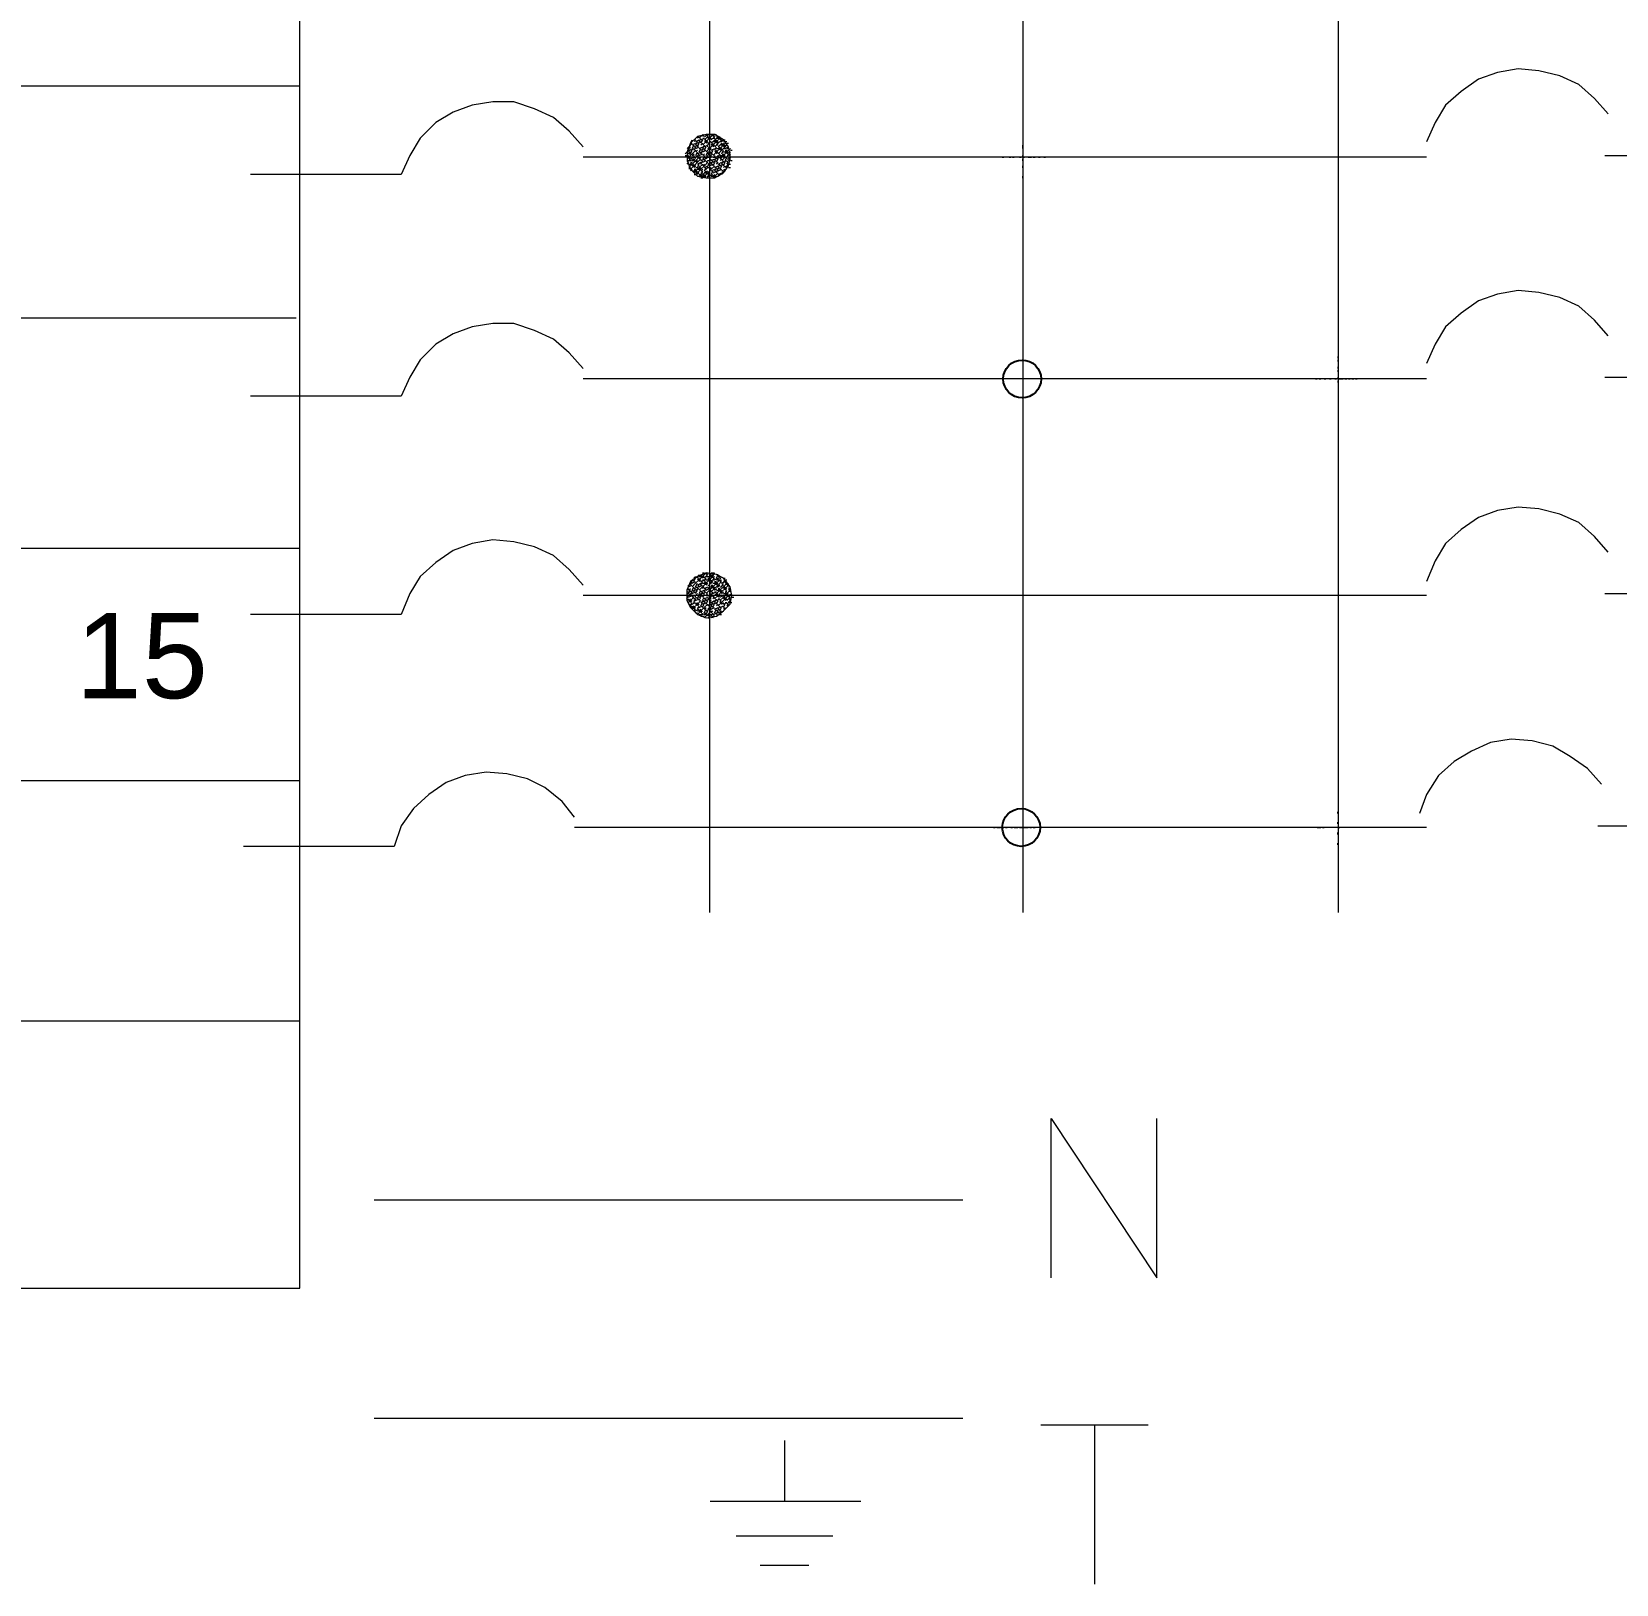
# Model space of a CAD drawing. Header units: metres. Extents: x 0 to 175, y -70 to 21.
# Drawn here: x 45.281 to 46.957, y 14.925 to 16.567 of the extents above; entities that cross this region are included whole.
import ezdxf

# ---------------------------------------------------------------- set-up
doc = ezdxf.new("R2010")
doc.units = ezdxf.units.M
doc.header["$LTSCALE"] = 0.5
doc.layers.add('TABLERO', color=7, linetype='Continuous')
doc.styles.get("Standard").update_dxf_attribs({"font": 'arial.ttf'})

msp = doc.modelspace()

# ---------------------------------------------------------------- hatches: boundary and pattern name
at = {"layer": 'TABLERO', "ltscale": 0.5}
h = msp.add_hatch(dxfattribs=at)
h.set_pattern_fill('ANGLE', color=256)
h.set_pattern_definition([(0, (-0.1574, 0.673), (0, 6.985), [5.08, -1.905]), (90, (-0.1574, 0.673), (-6.985, 4e-16), [5.08, -1.905])])
h.paths.add_polyline_path([(46.3291, 15.7454, 0.441341), (46.3073, 15.7255), (46.309, 15.7255), (46.3291, 15.7255)])
h.paths.add_polyline_path([(46.3291, 15.7454), (46.3291, 15.7255), (46.3309, 15.7255), (46.3473, 15.7255, 0.387596)])
h.paths.add_polyline_path([(46.3291, 15.7255), (46.309, 15.7255), (46.3073, 15.7255, 0.441341), (46.3291, 15.7056)])
h.paths.add_polyline_path([(46.3473, 15.7255), (46.3309, 15.7255), (46.3291, 15.7255), (46.3291, 15.7056, 0.387596)])
h.paths.add_polyline_path([(46.3291, 16.2199, 0.426542), (46.3083, 16.1999), (46.3291, 16.1999)])
h.paths.add_polyline_path([(46.3291, 16.2199), (46.3291, 16.1999), (46.3483, 16.1999, 0.401991)])
h.paths.add_polyline_path([(46.3291, 16.1999), (46.3083, 16.1999, 0.426542), (46.3291, 16.18)])
h.paths.add_polyline_path([(46.3483, 16.1999), (46.3291, 16.1999), (46.3291, 16.18, 0.401991)])
h.paths.add_polyline_path([(46.3291, 16.6999, 0.403052), (46.3099, 16.6799), (46.3291, 16.6799)])
h.paths.add_polyline_path([(46.3291, 16.6999), (46.3291, 16.6799), (46.3499, 16.6799, 0.425463)])
h.paths.add_polyline_path([(46.3291, 16.6799), (46.3099, 16.6799, 0.403052), (46.3291, 16.6599)])
h.paths.add_polyline_path([(46.3499, 16.6799), (46.3291, 16.6799), (46.3291, 16.6599, 0.425463)])
h.paths.add_polyline_path([(46.3291, 17.211, 0.415165), (46.309, 17.191), (46.3291, 17.191)])
h.paths.add_polyline_path([(46.3291, 17.211), (46.3291, 17.191), (46.349, 17.191, 0.413263)])
h.paths.add_polyline_path([(46.3291, 17.191), (46.309, 17.191, 0.415165), (46.3291, 17.171)])
h.paths.add_polyline_path([(46.349, 17.191), (46.3291, 17.191), (46.3291, 17.171, 0.413263)])

# ---------------------------------------------------------------- linework, layer by layer
at = {"layer": 'TABLERO', "color": 7, "linetype": 'Continuous', "lineweight": 18, "true_color": 0x000007}
for p, q in [((45.9975, 17.8596), (45.9975, 15.6357)), ((46.3291, 17.845), (46.3291, 15.6357)), ((46.6625, 17.8322), (46.6625, 15.6357)), ((45.5643, 16.5095), (42.3844, 16.5095)), ((45.9757, 16.4437), (45.9775, 16.4455)), ((45.9775, 16.4492), (45.9794, 16.4529)), ((45.9794, 16.4474), (45.983, 16.4492)), ((45.9794, 16.4437), (45.9812, 16.4474)), ((45.9812, 16.4529), (45.983, 16.4547)), ((45.9812, 16.451), (45.983, 16.4529)), ((45.9812, 16.4455), (45.9849, 16.4474)), ((45.9812, 16.4419), (45.983, 16.4455)), ((45.983, 16.451), (45.9867, 16.4529)), ((45.983, 16.4474), (45.9849, 16.451)), ((45.983, 16.4437), (45.9867, 16.4455)), ((45.9849, 16.4547), (45.9867, 16.4565)), ((45.9849, 16.4492), (45.9885, 16.451)), ((45.9849, 16.4455), (45.9867, 16.4492)), ((45.9867, 16.4547), (45.9904, 16.4584)), ((45.9867, 16.451), (45.9885, 16.4547)), ((45.9867, 16.4437), (45.9904, 16.4455)), ((45.9885, 16.4529), (45.9922, 16.4547)), ((45.9885, 16.4492), (45.9904, 16.4529)), ((45.9885, 16.4474), (45.9904, 16.4492)), ((45.9904, 16.4565), (45.9922, 16.4584)), ((45.9904, 16.4547), (45.9922, 16.4547)), ((45.9904, 16.4437), (45.9922, 16.4474)), ((45.9922, 16.4565), (45.9958, 16.4584)), ((45.9922, 16.451), (45.994, 16.4529)), ((45.9922, 16.4455), (45.9958, 16.4474)), ((45.9922, 16.4419), (45.994, 16.4455)), ((45.994, 16.4492), (45.9958, 16.451)), ((45.9958, 16.4584), (45.9977, 16.4584)), ((45.9958, 16.4547), (45.9977, 16.4565)), ((45.9958, 16.4547), (45.9977, 16.4547)), ((45.9958, 16.4492), (45.9995, 16.451)), ((45.9958, 16.4492), (45.9977, 16.4492)), ((45.9958, 16.4474), (45.9977, 16.4492)), ((45.9958, 16.4455), (45.9958, 16.4474)), ((45.9958, 16.4437), (45.9977, 16.4455)), ((45.9977, 16.4584), (45.9995, 16.4584)), ((45.9977, 16.4529), (45.9995, 16.4547)), ((45.9977, 16.451), (45.9995, 16.451)), ((45.9995, 16.4584), (46.0013, 16.4584)), ((45.9995, 16.4529), (46.0032, 16.4565)), ((45.9995, 16.4474), (46.0013, 16.4492)), ((46.0013, 16.4565), (46.0032, 16.4584)), ((46.0013, 16.4547), (46.0032, 16.4547)), ((46.0013, 16.451), (46.0032, 16.451)), ((46.0013, 16.4455), (46.0032, 16.4474)), ((46.0032, 16.451), (46.005, 16.4529)), ((46.0032, 16.4419), (46.005, 16.4455)), ((46.005, 16.4565), (46.005, 16.4584)), ((46.005, 16.4547), (46.0068, 16.4547)), ((46.005, 16.4492), (46.0068, 16.451)), ((46.005, 16.4474), (46.0068, 16.4474)), ((46.0068, 16.4547), (46.0087, 16.4565)), ((46.0068, 16.4455), (46.0105, 16.4492)), ((46.0068, 16.4437), (46.0087, 16.4455)), ((46.0087, 16.4529), (46.0105, 16.4547)), ((46.0087, 16.451), (46.0105, 16.451)), ((46.0087, 16.4474), (46.0105, 16.4474)), ((46.0105, 16.451), (46.0123, 16.4529)), ((46.0105, 16.4474), (46.0123, 16.4492)), ((46.0123, 16.4529), (46.0142, 16.4529)), ((46.0123, 16.451), (46.0142, 16.451)), ((46.0123, 16.4455), (46.0142, 16.4474)), ((46.0142, 16.451), (46.016, 16.451)), ((46.0142, 16.4437), (46.0178, 16.4455)), ((46.016, 16.4492), (46.0178, 16.4492)), ((46.0178, 16.4437), (46.0178, 16.4455)), ((46.3291, 16.4454), (46.3291, 16.4472)), ((46.3291, 16.4436), (46.3291, 16.4454)), ((46.7559, 16.4344), (45.8638, 16.4344)), ((45.972, 16.4382), (45.9739, 16.44)), ((45.972, 16.4364), (45.9739, 16.4364)), ((45.9739, 16.4419), (45.9757, 16.4419)), ((45.9739, 16.4382), (45.9775, 16.44)), ((45.9739, 16.4346), (45.9757, 16.4364)), ((45.9739, 16.4346), (45.9757, 16.4346)), ((45.9739, 16.4327), (45.9757, 16.4346)), ((45.9739, 16.4309), (45.9757, 16.4309)), ((45.9739, 16.4272), (45.9757, 16.4291)), ((45.9757, 16.44), (45.9775, 16.4437)), ((45.9757, 16.4382), (45.9775, 16.4382)), ((45.9757, 16.4327), (45.9775, 16.4346)), ((45.9757, 16.4309), (45.9775, 16.4309)), ((45.9775, 16.4419), (45.9812, 16.4437)), ((45.9775, 16.4382), (45.9794, 16.4419)), ((45.9775, 16.4309), (45.9812, 16.4327)), ((45.9775, 16.4291), (45.9794, 16.4291)), ((45.9775, 16.4272), (45.9794, 16.4291)), ((45.9794, 16.4364), (45.9812, 16.4382)), ((45.9794, 16.4309), (45.9812, 16.4309)), ((45.9812, 16.4346), (45.9812, 16.4364)), ((45.9812, 16.4346), (45.983, 16.4346)), ((45.9812, 16.4309), (45.983, 16.4346)), ((45.983, 16.44), (45.9849, 16.4419)), ((45.983, 16.4364), (45.9849, 16.44)), ((45.983, 16.4346), (45.9849, 16.4364)), ((45.983, 16.4291), (45.9849, 16.4309)), ((45.9849, 16.4382), (45.9885, 16.44)), ((45.9849, 16.4346), (45.9867, 16.4382)), ((45.9849, 16.4346), (45.9867, 16.4346)), ((45.9849, 16.4272), (45.9885, 16.4291)), ((45.9867, 16.44), (45.9885, 16.4437)), ((45.9867, 16.4364), (45.9904, 16.4382)), ((45.9867, 16.4327), (45.9885, 16.4346)), ((45.9885, 16.4419), (45.9922, 16.4437)), ((45.9885, 16.4382), (45.9904, 16.4419)), ((45.9885, 16.4309), (45.9922, 16.4327)), ((45.9885, 16.4272), (45.9904, 16.4309)), ((45.9904, 16.44), (45.994, 16.4419)), ((45.9904, 16.4364), (45.9922, 16.4382)), ((45.9904, 16.4327), (45.9922, 16.4346)), ((45.9904, 16.4291), (45.994, 16.4309)), ((45.9922, 16.4346), (45.9922, 16.4364)), ((45.9922, 16.4346), (45.994, 16.4346)), ((45.9922, 16.4309), (45.994, 16.4346)), ((45.994, 16.44), (45.9958, 16.4419)), ((45.994, 16.4364), (45.9958, 16.44)), ((45.994, 16.4346), (45.9958, 16.4364)), ((45.994, 16.4327), (45.9958, 16.4346)), ((45.994, 16.4291), (45.9958, 16.4309)), ((45.9958, 16.4437), (45.9977, 16.4437)), ((45.9958, 16.44), (45.9977, 16.44)), ((45.9958, 16.4382), (45.9995, 16.44)), ((45.9958, 16.4382), (45.9977, 16.4382)), ((45.9958, 16.4364), (45.9977, 16.4382)), ((45.9958, 16.4346), (45.9958, 16.4364)), ((45.9958, 16.4346), (45.9977, 16.4346)), ((45.9958, 16.4346), (45.9977, 16.4346)), ((45.9958, 16.4309), (45.9977, 16.4309)), ((45.9958, 16.4272), (45.9995, 16.4291)), ((45.9977, 16.4419), (45.9995, 16.4437)), ((45.9977, 16.4364), (46.0013, 16.4382)), ((45.9977, 16.4327), (45.9995, 16.4346)), ((45.9977, 16.4291), (45.9995, 16.4327)), ((45.9995, 16.4419), (46.0032, 16.4437)), ((45.9995, 16.4382), (46.0013, 16.4419)), ((45.9995, 16.4346), (45.9995, 16.4364)), ((45.9995, 16.4309), (46.0032, 16.4327)), ((45.9995, 16.4272), (46.0013, 16.4309)), ((46.0013, 16.4346), (46.0032, 16.4346)), ((46.0013, 16.4291), (46.005, 16.4309)), ((46.0013, 16.4254), (46.0032, 16.4291)), ((46.0032, 16.44), (46.005, 16.4419)), ((46.0032, 16.4346), (46.0032, 16.4364)), ((46.0032, 16.4346), (46.005, 16.4346)), ((46.0032, 16.4309), (46.005, 16.4346)), ((46.005, 16.4437), (46.0068, 16.4437)), ((46.005, 16.4382), (46.0068, 16.44)), ((46.005, 16.4346), (46.0068, 16.4364)), ((46.005, 16.4327), (46.0087, 16.4346)), ((46.005, 16.4291), (46.0068, 16.4327)), ((46.005, 16.4272), (46.0068, 16.4291)), ((46.0068, 16.4346), (46.0087, 16.4382)), ((46.0068, 16.4346), (46.0087, 16.4346)), ((46.0068, 16.4272), (46.0105, 16.4291)), ((46.0087, 16.4419), (46.0105, 16.4437)), ((46.0087, 16.4364), (46.0105, 16.4364)), ((46.0087, 16.4327), (46.0105, 16.4346)), ((46.0087, 16.4309), (46.0105, 16.4327)), ((46.0105, 16.4382), (46.0123, 16.4419)), ((46.0105, 16.4364), (46.0123, 16.4382)), ((46.0105, 16.4272), (46.0123, 16.4309)), ((46.0123, 16.4437), (46.0142, 16.4437)), ((46.0123, 16.44), (46.0142, 16.44)), ((46.0123, 16.4346), (46.0142, 16.4364)), ((46.0123, 16.4346), (46.0142, 16.4346)), ((46.0123, 16.4291), (46.016, 16.4309)), ((46.0123, 16.4254), (46.0142, 16.4291)), ((46.0142, 16.4419), (46.016, 16.4419)), ((46.0142, 16.44), (46.016, 16.4419)), ((46.0142, 16.4309), (46.016, 16.4346)), ((46.016, 16.4437), (46.0178, 16.4437)), ((46.016, 16.4382), (46.0178, 16.44)), ((46.016, 16.4327), (46.0178, 16.4327)), ((46.016, 16.4291), (46.0197, 16.4327)), ((46.016, 16.4272), (46.0178, 16.4291)), ((46.0178, 16.4364), (46.0197, 16.4382)), ((46.0178, 16.4346), (46.0197, 16.4346)), ((46.0178, 16.4327), (46.0197, 16.4346)), ((46.0197, 16.4419), (46.0215, 16.4419)), ((46.0197, 16.4309), (46.0215, 16.4309)), ((46.3071, 16.4344), (46.309, 16.4344)), ((46.3145, 16.4344), (46.3163, 16.4344)), ((46.3181, 16.4344), (46.3199, 16.4344)), ((46.3254, 16.4344), (46.3273, 16.4344)), ((46.3291, 16.4344), (46.3291, 16.4363)), ((46.3291, 16.4344), (46.3309, 16.4344)), ((46.3291, 16.4344), (46.3309, 16.4344)), ((46.3291, 16.4308), (46.3291, 16.4326)), ((46.3346, 16.4344), (46.3364, 16.4344)), ((46.3364, 16.4344), (46.3383, 16.4344)), ((46.3401, 16.4344), (46.3419, 16.4344)), ((46.3456, 16.4344), (46.3474, 16.4344)), ((46.3511, 16.4344), (46.3529, 16.4344)), ((46.9446, 16.4363), (47.1022, 16.4363)), ((45.6715, 16.4161), (45.5121, 16.4161)), ((45.9757, 16.4272), (45.9775, 16.4272)), ((45.9757, 16.4254), (45.9775, 16.4254)), ((45.9757, 16.4217), (45.9775, 16.4236)), ((45.9775, 16.4199), (45.9794, 16.4217)), ((45.9794, 16.4254), (45.9812, 16.4272)), ((45.9794, 16.4199), (45.9812, 16.4199)), ((45.9812, 16.4236), (45.983, 16.4254)), ((45.9812, 16.4217), (45.983, 16.4217)), ((45.9812, 16.4199), (45.983, 16.4217)), ((45.9812, 16.4162), (45.983, 16.4162)), ((45.983, 16.4236), (45.9849, 16.4236)), ((45.983, 16.4181), (45.9849, 16.4199)), ((45.9849, 16.4236), (45.9867, 16.4272)), ((45.9849, 16.4254), (45.9867, 16.4254)), ((45.9849, 16.4217), (45.9867, 16.4217)), ((45.9849, 16.4162), (45.9867, 16.4181)), ((45.9849, 16.4144), (45.9867, 16.4144)), ((45.9867, 16.4217), (45.9885, 16.4236)), ((45.9867, 16.4162), (45.9885, 16.4162)), ((45.9885, 16.4199), (45.9904, 16.4217)), ((45.9885, 16.4162), (45.9904, 16.4199)), ((45.9885, 16.4181), (45.9904, 16.4181)), ((45.9885, 16.4144), (45.9904, 16.4144)), ((45.9885, 16.4126), (45.9904, 16.4126)), ((45.9904, 16.4254), (45.9922, 16.4272)), ((45.9904, 16.4144), (45.9922, 16.4162)), ((45.9922, 16.4236), (45.9958, 16.4254)), ((45.9922, 16.4199), (45.994, 16.4236)), ((45.9922, 16.4217), (45.994, 16.4217)), ((45.9922, 16.4181), (45.994, 16.4181)), ((45.9922, 16.4126), (45.994, 16.4144)), ((45.994, 16.4217), (45.9958, 16.4236)), ((45.994, 16.4181), (45.9958, 16.4199)), ((45.994, 16.4126), (45.9958, 16.4126)), ((45.9958, 16.4272), (45.9977, 16.4272)), ((45.9958, 16.4254), (45.9977, 16.4272)), ((45.9958, 16.4236), (45.9958, 16.4254)), ((45.9958, 16.4236), (45.9977, 16.4236)), ((45.9958, 16.4162), (45.9977, 16.4181)), ((45.9958, 16.4162), (45.9977, 16.4162)), ((45.9958, 16.4144), (45.9977, 16.4162)), ((45.9958, 16.4144), (45.9977, 16.4144)), ((45.9958, 16.4126), (45.9958, 16.4144)), ((45.9958, 16.4126), (45.9977, 16.4126)), ((45.9977, 16.4254), (46.0013, 16.4272)), ((45.9977, 16.4217), (45.9995, 16.4236)), ((45.9977, 16.4144), (46.0013, 16.4162)), ((45.9977, 16.4126), (45.9995, 16.4126)), ((45.9995, 16.4199), (46.0032, 16.4217)), ((45.9995, 16.4162), (46.0013, 16.4199)), ((45.9995, 16.4144), (46.0013, 16.4144)), ((46.0013, 16.4181), (46.005, 16.4199)), ((46.0013, 16.4144), (46.0032, 16.4162)), ((46.0032, 16.4236), (46.0068, 16.4254)), ((46.0032, 16.4199), (46.005, 16.4236)), ((46.0032, 16.4126), (46.005, 16.4144)), ((46.005, 16.4217), (46.0087, 16.4236)), ((46.005, 16.4181), (46.0068, 16.4217)), ((46.0068, 16.4236), (46.0087, 16.4272)), ((46.0068, 16.4199), (46.0105, 16.4217)), ((46.0068, 16.4162), (46.0105, 16.4181)), ((46.0068, 16.4144), (46.0087, 16.4162)), ((46.0087, 16.4254), (46.0123, 16.4272)), ((46.0087, 16.4217), (46.0105, 16.4254)), ((46.0105, 16.4199), (46.0142, 16.4217)), ((46.0105, 16.4162), (46.0123, 16.4199)), ((46.0123, 16.4236), (46.0142, 16.4254)), ((46.0142, 16.4199), (46.016, 16.4236)), ((46.0178, 16.4236), (46.0197, 16.4236)), ((46.3291, 16.4234), (46.3291, 16.4253)), ((46.3291, 16.4124), (46.3291, 16.4143)), ((45.5604, 16.2641), (42.3844, 16.2641)), ((46.6625, 16.2219), (46.6625, 16.2238)), ((46.6625, 16.2183), (46.6625, 16.2201)), ((46.6625, 16.2109), (46.6625, 16.2128)), ((46.7559, 16.1999), (45.8638, 16.1999)), ((46.6387, 16.1999), (46.6405, 16.1999)), ((46.6424, 16.1999), (46.6442, 16.1999)), ((46.6479, 16.1999), (46.6497, 16.1999)), ((46.6534, 16.1999), (46.6552, 16.1999)), ((46.6589, 16.1999), (46.6607, 16.1999)), ((46.6625, 16.2073), (46.6625, 16.2091)), ((46.6625, 16.1999), (46.6625, 16.2018)), ((46.6625, 16.1999), (46.6643, 16.1999)), ((46.6625, 16.1963), (46.6625, 16.1981)), ((46.6643, 16.1999), (46.6662, 16.1999)), ((46.6662, 16.1999), (46.668, 16.1999)), ((46.6698, 16.1999), (46.6717, 16.1999)), ((46.6735, 16.1999), (46.6753, 16.1999)), ((46.6772, 16.1999), (46.679, 16.1999)), ((46.6808, 16.1999), (46.6827, 16.1999)), ((46.9446, 16.2018), (47.1022, 16.2018)), ((45.6715, 16.1816), (45.5121, 16.1816)), ((45.5643, 16.0204), (42.3844, 16.0204)), ((45.9847, 15.9893), (45.9865, 15.9929)), ((45.9884, 15.9911), (45.9902, 15.9929)), ((45.9902, 15.9948), (45.992, 15.9948)), ((45.992, 15.9893), (45.9957, 15.9929)), ((45.9939, 15.9929), (45.9957, 15.9948)), ((45.9975, 15.9929), (45.9975, 15.9948)), ((45.9975, 15.9929), (45.9994, 15.9929)), ((45.9975, 15.9911), (45.9994, 15.9929)), ((45.9994, 15.9948), (46.0012, 15.9948)), ((45.9994, 15.9911), (46.0012, 15.9929)), ((46.0012, 15.9948), (46.003, 15.9948)), ((46.0049, 15.9929), (46.0067, 15.9929)), ((46.0049, 15.9893), (46.0067, 15.9929)), ((45.9737, 15.9764), (45.9755, 15.9783)), ((45.9755, 15.9801), (45.9755, 15.9819)), ((45.9755, 15.9801), (45.9792, 15.9819)), ((45.9755, 15.9764), (45.9774, 15.9783)), ((45.9755, 15.9728), (45.9774, 15.9764)), ((45.9774, 15.9856), (45.981, 15.9874)), ((45.9774, 15.9819), (45.9792, 15.9856)), ((45.9774, 15.9746), (45.981, 15.9764)), ((45.9792, 15.9838), (45.9829, 15.9856)), ((45.9792, 15.9764), (45.981, 15.9801)), ((45.981, 15.9893), (45.9829, 15.9911)), ((45.981, 15.9856), (45.9829, 15.9893)), ((45.981, 15.9783), (45.9847, 15.9801)), ((45.981, 15.9746), (45.9829, 15.9783)), ((45.9829, 15.9801), (45.9847, 15.9838)), ((45.9829, 15.9764), (45.9865, 15.9783)), ((45.9829, 15.9728), (45.9847, 15.9764)), ((45.9847, 15.9874), (45.9865, 15.9893)), ((45.9847, 15.9819), (45.9884, 15.9838)), ((45.9847, 15.9783), (45.9865, 15.9819)), ((45.9865, 15.9911), (45.9884, 15.9911)), ((45.9865, 15.9856), (45.9884, 15.9874)), ((45.9865, 15.9801), (45.9902, 15.9819)), ((45.9865, 15.9728), (45.9884, 15.9764)), ((45.9884, 15.9856), (45.992, 15.9874)), ((45.9884, 15.9819), (45.9902, 15.9856)), ((45.9884, 15.9746), (45.992, 15.9764)), ((45.9902, 15.9893), (45.992, 15.9911)), ((45.9902, 15.9874), (45.992, 15.9874)), ((45.9902, 15.9838), (45.992, 15.9838)), ((45.9902, 15.9783), (45.992, 15.9801)), ((45.992, 15.9856), (45.9939, 15.9893)), ((45.992, 15.9838), (45.9939, 15.9856)), ((45.992, 15.9783), (45.9957, 15.9801)), ((45.992, 15.9746), (45.9939, 15.9783)), ((45.9939, 15.9911), (45.9957, 15.9911)), ((45.9939, 15.9874), (45.9957, 15.9874)), ((45.9939, 15.9819), (45.9957, 15.9838)), ((45.9939, 15.9764), (45.9975, 15.9783)), ((45.9939, 15.9728), (45.9975, 15.9764)), ((45.9957, 15.9911), (45.9975, 15.9911)), ((45.9957, 15.9893), (45.9975, 15.9893)), ((45.9957, 15.9874), (45.9975, 15.9893)), ((45.9957, 15.9819), (45.9975, 15.9819)), ((45.9957, 15.9783), (45.9975, 15.9801)), ((45.9975, 15.9911), (45.9994, 15.9911)), ((45.9975, 15.9893), (45.9994, 15.9893)), ((45.9975, 15.9856), (45.9994, 15.9874)), ((45.9975, 15.9838), (45.9994, 15.9838)), ((45.9975, 15.9801), (45.9975, 15.9819)), ((45.9975, 15.9801), (45.9994, 15.9801)), ((45.9975, 15.9783), (45.9994, 15.9783)), ((45.9975, 15.9746), (45.9994, 15.9764)), ((45.9994, 15.9838), (46.0012, 15.9856)), ((45.9994, 15.9819), (46.0012, 15.9819)), ((45.9994, 15.9801), (46.0012, 15.9819)), ((46.0012, 15.9893), (46.003, 15.9911)), ((46.0012, 15.9874), (46.003, 15.9874)), ((46.0012, 15.9838), (46.003, 15.9838)), ((46.0012, 15.9783), (46.003, 15.9801)), ((46.003, 15.9874), (46.0067, 15.9893)), ((46.003, 15.9856), (46.0049, 15.9856)), ((46.003, 15.9838), (46.0049, 15.9856)), ((46.003, 15.9764), (46.0049, 15.9783)), ((46.0049, 15.9874), (46.0067, 15.9874)), ((46.0049, 15.9819), (46.0067, 15.9838)), ((46.0049, 15.9801), (46.0067, 15.9801)), ((46.0049, 15.9764), (46.0067, 15.9764)), ((46.0067, 15.9911), (46.0085, 15.9911)), ((46.0067, 15.9874), (46.0085, 15.9911)), ((46.0067, 15.9801), (46.0085, 15.9819)), ((46.0067, 15.9783), (46.0085, 15.9783)), ((46.0067, 15.9764), (46.0085, 15.9783)), ((46.0085, 15.9856), (46.0104, 15.9874)), ((46.0085, 15.9801), (46.0104, 15.9801)), ((46.0085, 15.9746), (46.0104, 15.9764)), ((46.0104, 15.9838), (46.014, 15.9856)), ((46.0104, 15.9801), (46.0122, 15.9838)), ((46.0104, 15.9819), (46.0122, 15.9819)), ((46.0122, 15.9893), (46.014, 15.9893)), ((46.0122, 15.9856), (46.014, 15.9874)), ((46.0122, 15.9783), (46.014, 15.9801)), ((46.014, 15.9874), (46.0158, 15.9874)), ((46.014, 15.9838), (46.0158, 15.9856)), ((46.014, 15.9764), (46.0158, 15.9783)), ((46.014, 15.9728), (46.0158, 15.9764)), ((46.0158, 15.9819), (46.0177, 15.9838)), ((46.0177, 15.9801), (46.0195, 15.9801)), ((46.0177, 15.9783), (46.0195, 15.9783)), ((46.0177, 15.9764), (46.0195, 15.9783)), ((46.0195, 15.9746), (46.0195, 15.9764)), ((46.7559, 15.9709), (45.8638, 15.9709)), ((45.9737, 15.9746), (45.9755, 15.9746)), ((45.9737, 15.9728), (45.9755, 15.9728)), ((45.9737, 15.9709), (45.9755, 15.9709)), ((45.9737, 15.9673), (45.9755, 15.9709)), ((45.9737, 15.9655), (45.9755, 15.9673)), ((45.9755, 15.9709), (45.9774, 15.9728)), ((45.9755, 15.9691), (45.9792, 15.9709)), ((45.9755, 15.9655), (45.9774, 15.9673)), ((45.9755, 15.9618), (45.9774, 15.9618)), ((45.9774, 15.9709), (45.9792, 15.9746)), ((45.9774, 15.9709), (45.9792, 15.9709)), ((45.9774, 15.9636), (45.9792, 15.9655)), ((45.9774, 15.96), (45.9792, 15.9636)), ((45.9774, 15.9618), (45.9792, 15.9618)), ((45.9774, 15.9581), (45.9792, 15.96)), ((45.9792, 15.9728), (45.9829, 15.9746)), ((45.9792, 15.9709), (45.981, 15.9709)), ((45.9792, 15.9691), (45.981, 15.9709)), ((45.9792, 15.9618), (45.9829, 15.9636)), ((45.9792, 15.9581), (45.981, 15.96)), ((45.981, 15.9709), (45.9829, 15.9709)), ((45.981, 15.9673), (45.9847, 15.9691)), ((45.981, 15.9636), (45.9829, 15.9673)), ((45.981, 15.9655), (45.9829, 15.9655)), ((45.9829, 15.9709), (45.9847, 15.9728)), ((45.9829, 15.9691), (45.9829, 15.9709)), ((45.9829, 15.9655), (45.9865, 15.9673)), ((45.9829, 15.9618), (45.9847, 15.9636)), ((45.9847, 15.9709), (45.9884, 15.9728)), ((45.9847, 15.9709), (45.9865, 15.9709)), ((45.9847, 15.9673), (45.9865, 15.9709)), ((45.9847, 15.96), (45.9865, 15.9618)), ((45.9847, 15.9563), (45.9865, 15.96)), ((45.9865, 15.9691), (45.9902, 15.9709)), ((45.9865, 15.9655), (45.9884, 15.9691)), ((45.9865, 15.9581), (45.9902, 15.96)), ((45.9884, 15.9709), (45.9902, 15.9746)), ((45.9884, 15.9636), (45.992, 15.9655)), ((45.9884, 15.96), (45.9902, 15.9636)), ((45.9902, 15.9728), (45.9939, 15.9746)), ((45.9902, 15.9709), (45.992, 15.9709)), ((45.9902, 15.9691), (45.992, 15.9709)), ((45.9902, 15.9655), (45.992, 15.9691)), ((45.9902, 15.9618), (45.9939, 15.9636)), ((45.9902, 15.9581), (45.992, 15.9618)), ((45.992, 15.9709), (45.992, 15.9728)), ((45.992, 15.9673), (45.9957, 15.9691)), ((45.992, 15.9636), (45.9939, 15.9673)), ((45.9939, 15.9709), (45.9957, 15.9728)), ((45.9939, 15.9709), (45.9957, 15.9709)), ((45.9939, 15.9655), (45.9975, 15.9673)), ((45.9939, 15.9618), (45.9957, 15.9655)), ((45.9957, 15.9709), (45.9975, 15.9709)), ((45.9957, 15.9709), (45.9975, 15.9709)), ((45.9957, 15.9673), (45.9975, 15.9691)), ((45.9957, 15.96), (45.9975, 15.9618)), ((45.9975, 15.9746), (45.9994, 15.9746)), ((45.9975, 15.9709), (45.9994, 15.9728)), ((45.9975, 15.9691), (45.9975, 15.9709)), ((45.9975, 15.9691), (46.0012, 15.9709)), ((45.9975, 15.9655), (45.9994, 15.9691)), ((45.9975, 15.9673), (45.9994, 15.9673)), ((45.9975, 15.9655), (45.9994, 15.9655)), ((45.9975, 15.9636), (45.9994, 15.9655)), ((45.9975, 15.9636), (45.9994, 15.9636)), ((45.9975, 15.9618), (45.9994, 15.9618)), ((45.9975, 15.9581), (45.9975, 15.96)), ((45.9975, 15.9581), (46.0012, 15.96)), ((45.9994, 15.9709), (46.0012, 15.9746)), ((45.9994, 15.9709), (46.0012, 15.9709)), ((45.9994, 15.9636), (46.003, 15.9655)), ((45.9994, 15.96), (46.0012, 15.9636)), ((46.0012, 15.9728), (46.0049, 15.9746)), ((46.0012, 15.9709), (46.003, 15.9709)), ((46.0012, 15.9691), (46.003, 15.9709)), ((46.0012, 15.9673), (46.003, 15.9691)), ((46.0012, 15.9618), (46.0049, 15.9636)), ((46.0012, 15.9581), (46.003, 15.9618)), ((46.003, 15.9746), (46.0049, 15.9746)), ((46.003, 15.9673), (46.0067, 15.9709)), ((46.003, 15.9636), (46.0049, 15.9673)), ((46.0049, 15.9709), (46.0067, 15.9728)), ((46.0049, 15.9709), (46.0067, 15.9709)), ((46.0049, 15.9655), (46.0085, 15.9673)), ((46.0049, 15.9618), (46.0067, 15.9655)), ((46.0049, 15.96), (46.0067, 15.9618)), ((46.0067, 15.9691), (46.0085, 15.9709)), ((46.0067, 15.9673), (46.0085, 15.9673)), ((46.0067, 15.9563), (46.0085, 15.96)), ((46.0085, 15.9691), (46.0122, 15.9709)), ((46.0085, 15.9636), (46.0104, 15.9655)), ((46.0085, 15.9581), (46.0122, 15.96)), ((46.0104, 15.9728), (46.0122, 15.9746)), ((46.0104, 15.9709), (46.0122, 15.9709)), ((46.0104, 15.9618), (46.0122, 15.9636)), ((46.0122, 15.9728), (46.014, 15.9728)), ((46.0122, 15.9709), (46.014, 15.9709)), ((46.0122, 15.9673), (46.014, 15.9691)), ((46.0122, 15.9618), (46.0158, 15.9636)), ((46.0122, 15.9581), (46.014, 15.9618)), ((46.014, 15.9746), (46.0158, 15.9746)), ((46.014, 15.9709), (46.0158, 15.9709)), ((46.014, 15.9655), (46.0158, 15.9673)), ((46.014, 15.9636), (46.0158, 15.9636)), ((46.0158, 15.9709), (46.0177, 15.9728)), ((46.0158, 15.9709), (46.0177, 15.9709)), ((46.0158, 15.9655), (46.0195, 15.9691)), ((46.0158, 15.96), (46.0177, 15.9618)), ((46.0177, 15.9709), (46.0213, 15.9728)), ((46.0177, 15.9691), (46.0195, 15.9709)), ((46.0177, 15.9673), (46.0195, 15.9673)), ((46.0177, 15.9636), (46.0195, 15.9636)), ((46.0195, 15.9636), (46.0213, 15.9636)), ((46.0213, 15.9691), (46.0232, 15.9691)), ((46.9446, 15.9728), (47.1022, 15.9728)), ((45.6715, 15.9508), (45.5121, 15.9508)), ((45.9774, 15.9581), (45.9792, 15.9581)), ((45.981, 15.9563), (45.9829, 15.9581)), ((45.981, 15.9545), (45.9829, 15.9563)), ((45.981, 15.9545), (45.9829, 15.9545)), ((45.9829, 15.9545), (45.9865, 15.9563)), ((45.9829, 15.9526), (45.9847, 15.9526)), ((45.9829, 15.9526), (45.9847, 15.9526)), ((45.9847, 15.9581), (45.9865, 15.9581)), ((45.9847, 15.9545), (45.9865, 15.9545)), ((45.9865, 15.9545), (45.9884, 15.9563)), ((45.9865, 15.9508), (45.9884, 15.9508)), ((45.9884, 15.9526), (45.9902, 15.9545)), ((45.9884, 15.949), (45.9902, 15.9526)), ((45.9884, 15.9508), (45.9902, 15.9508)), ((45.9884, 15.949), (45.9902, 15.949)), ((45.9902, 15.9508), (45.9939, 15.9526)), ((45.9902, 15.949), (45.992, 15.949)), ((45.992, 15.9563), (45.9939, 15.9581)), ((45.992, 15.9526), (45.9939, 15.9563)), ((45.992, 15.9508), (45.9939, 15.9508)), ((45.9939, 15.9545), (45.9975, 15.9563)), ((45.9939, 15.9508), (45.9957, 15.9545)), ((45.9957, 15.9563), (45.9975, 15.9581)), ((45.9957, 15.949), (45.9975, 15.9508)), ((45.9975, 15.9545), (45.9994, 15.9581)), ((45.9975, 15.9563), (45.9994, 15.9563)), ((45.9975, 15.9545), (45.9994, 15.9545)), ((45.9975, 15.9526), (45.9994, 15.9545)), ((45.9975, 15.9508), (45.9994, 15.9508)), ((45.9994, 15.9563), (46.003, 15.9581)), ((45.9994, 15.9526), (46.0012, 15.9545)), ((45.9994, 15.949), (46.0012, 15.9526)), ((45.9994, 15.9471), (46.0012, 15.949)), ((46.0012, 15.9508), (46.0049, 15.9526)), ((46.0012, 15.9471), (46.003, 15.9508)), ((46.003, 15.9563), (46.0067, 15.9581)), ((46.003, 15.9526), (46.0049, 15.9563)), ((46.0049, 15.9545), (46.0085, 15.9563)), ((46.0049, 15.9508), (46.0067, 15.9545)), ((46.0049, 15.949), (46.0067, 15.9508)), ((46.0067, 15.9526), (46.0104, 15.9545)), ((46.0085, 15.9545), (46.0104, 15.9581)), ((46.0085, 15.9508), (46.0104, 15.9508)), ((46.0122, 15.9563), (46.014, 15.9581)), ((45.5643, 15.7749), (42.3844, 15.7749)), ((46.6624, 15.7402), (46.6624, 15.742)), ((46.7559, 15.7255), (45.8546, 15.7255)), ((46.298, 15.7255), (46.2998, 15.7255)), ((46.3016, 15.7255), (46.3035, 15.7255)), ((46.3035, 15.7255), (46.3053, 15.7255)), ((46.3071, 15.7255), (46.309, 15.7255)), ((46.3108, 15.7255), (46.3126, 15.7255)), ((46.3163, 15.7255), (46.3181, 15.7255)), ((46.3163, 15.7255), (46.3181, 15.7255)), ((46.3199, 15.7255), (46.3218, 15.7255)), ((46.3218, 15.7255), (46.3236, 15.7255)), ((46.3254, 15.7255), (46.3273, 15.7255)), ((46.3273, 15.7255), (46.3291, 15.7255)), ((46.3291, 15.7255), (46.3309, 15.7255)), ((46.3309, 15.7255), (46.3328, 15.7255)), ((46.3328, 15.7255), (46.3346, 15.7255)), ((46.3364, 15.7255), (46.3383, 15.7255)), ((46.3401, 15.7255), (46.3419, 15.7255)), ((46.6405, 15.7255), (46.6423, 15.7255)), ((46.6423, 15.7255), (46.6441, 15.7255)), ((46.6459, 15.7255), (46.6478, 15.7255)), ((46.6624, 15.7292), (46.6624, 15.731)), ((46.6624, 15.7255), (46.6643, 15.7255)), ((46.9373, 15.7273), (47.0948, 15.7273)), ((46.6624, 15.7182), (46.6624, 15.72)), ((46.6624, 15.7072), (46.6624, 15.709)), ((45.6641, 15.7053), (45.5047, 15.7053)), ((45.5643, 15.5206), (42.3844, 15.5206)), ((45.6427, 15.3316), (46.2656, 15.3316)), ((45.6427, 15.1008), (46.2656, 15.1008)), ((46.348, 15.0935), (46.4616, 15.0935)), ((46.4048, 15.0935), (46.4048, 14.9249)), ((46.0769, 15.077), (46.0769, 15.0129)), ((45.9981, 15.0129), (46.1575, 15.0129)), ((46.0256, 14.9762), (46.1282, 14.9762)), ((46.0512, 14.9451), (46.1025, 14.9451))]:
    msp.add_line(p, q, dxfattribs=at)
for points in [[(42.3844, 15.2382), (45.5643, 15.2382), (45.5643, 17.8615), (42.3844, 17.8615)], [(46.0197, 16.4346), (46.0178, 16.4455), (46.0123, 16.4529), (46.0032, 16.4584), (45.994, 16.4584), (45.9849, 16.4565), (45.9775, 16.4492), (45.9739, 16.44), (45.9739, 16.4309), (45.9775, 16.4217), (45.9849, 16.4144), (45.994, 16.4126), (46.0032, 16.4126), (46.0123, 16.4181), (46.0178, 16.4254)], [(46.0213, 15.9709), (46.0195, 15.9801), (46.0122, 15.9893), (46.0049, 15.9929), (45.9939, 15.9948), (45.9847, 15.9911), (45.9774, 15.9856), (45.9737, 15.9764), (45.9737, 15.9655), (45.9774, 15.9581), (45.9847, 15.9508), (45.9939, 15.9471), (46.0049, 15.949), (46.0122, 15.9545), (46.0195, 15.9618)]]:
    msp.add_lwpolyline(points, close=True, dxfattribs=at)
for points in [[(46.9483, 16.4802), (46.9336, 16.4967), (46.9171, 16.5114), (46.897, 16.5205), (46.875, 16.526), (46.853, 16.5278), (46.831, 16.5242), (46.8109, 16.5169), (46.7926, 16.504), (46.7761, 16.4894), (46.7651, 16.4711), (46.7559, 16.4509)], [(45.8638, 16.4454), (45.8491, 16.4619), (45.8327, 16.4766), (45.8125, 16.4857), (45.7905, 16.493), (45.7685, 16.493), (45.7466, 16.4894), (45.7264, 16.482), (45.7081, 16.4711), (45.6916, 16.4546), (45.6806, 16.4363), (45.6715, 16.4161)], [(45.9739, 16.4437), (45.9757, 16.4455), (45.9794, 16.4492)], [(45.9904, 16.4474), (45.994, 16.451), (45.9958, 16.4529)], [(45.9922, 16.4529), (45.9958, 16.4565), (45.9958, 16.4584)], [(45.9958, 16.4529), (45.9977, 16.4547), (46.0013, 16.4584)], [(45.9958, 16.4419), (45.9977, 16.4437), (46.0013, 16.4474), (46.005, 16.451), (46.0087, 16.4547)], [(45.9995, 16.4492), (46.0032, 16.4529), (46.0068, 16.4565)], [(46.0013, 16.4364), (46.005, 16.44), (46.0087, 16.4437), (46.0123, 16.4474), (46.0142, 16.4492)], [(46.0032, 16.4455), (46.0068, 16.4492), (46.0105, 16.4529)], [(46.0068, 16.4382), (46.0105, 16.4419), (46.0142, 16.4455), (46.016, 16.4474)], [(45.9739, 16.4291), (45.9775, 16.4327), (45.9812, 16.4346)], [(45.9757, 16.4346), (45.9794, 16.4382), (45.983, 16.4419)], [(45.9757, 16.4236), (45.9794, 16.4272), (45.983, 16.4309), (45.9867, 16.4346)], [(45.9775, 16.4217), (45.9812, 16.4254), (45.9849, 16.4291), (45.9885, 16.4327)], [(45.983, 16.4162), (45.9849, 16.4181), (45.9885, 16.4217), (45.9922, 16.4254), (45.9958, 16.4291)], [(46.0105, 16.4346), (46.0123, 16.4364), (46.016, 16.44), (46.0197, 16.4437)], [(46.0105, 16.4309), (46.0142, 16.4346), (46.016, 16.4346)], [(46.016, 16.4346), (46.0178, 16.4382), (46.0197, 16.44)], [(45.9812, 16.4181), (45.983, 16.4199), (45.9867, 16.4236), (45.9904, 16.4272)], [(45.9867, 16.4144), (45.9904, 16.4162), (45.994, 16.4199)], [(45.9904, 16.4126), (45.9922, 16.4144), (45.9958, 16.4181)], [(45.9958, 16.4181), (45.9995, 16.4217), (46.0032, 16.4254)], [(46.0013, 16.4126), (46.0032, 16.4144), (46.0068, 16.4181)], [(46.0142, 16.4236), (46.0178, 16.4272), (46.0197, 16.4272)], [(46.9483, 16.2457), (46.9336, 16.2622), (46.9171, 16.2769), (46.897, 16.286), (46.875, 16.2915), (46.853, 16.2934), (46.831, 16.2897), (46.8109, 16.2824), (46.7926, 16.2695), (46.7761, 16.2549), (46.7651, 16.2366), (46.7559, 16.2164)], [(45.8638, 16.2109), (45.8491, 16.2274), (45.8327, 16.2421), (45.8125, 16.2512), (45.7905, 16.2586), (45.7685, 16.2586), (45.7466, 16.2549), (45.7264, 16.2476), (45.7081, 16.2366), (45.6916, 16.2201), (45.6806, 16.2018), (45.6715, 16.1816)], [(46.9483, 16.0167), (46.9336, 16.0332), (46.9171, 16.0479), (46.897, 16.057), (46.875, 16.0625), (46.853, 16.0644), (46.831, 16.0607), (46.8109, 16.0534), (46.7926, 16.0406), (46.7761, 16.0259), (46.7651, 16.0076), (46.7559, 15.9856)], [(45.8638, 15.9819), (45.8491, 15.9984), (45.8327, 16.0131), (45.8125, 16.0222), (45.7905, 16.0277), (45.7685, 16.0296), (45.7466, 16.0259), (45.7264, 16.0186), (45.7081, 16.0058), (45.6916, 15.9911), (45.6806, 15.9728), (45.6715, 15.9508)], [(45.9792, 15.9801), (45.9829, 15.9838), (45.9865, 15.9874), (45.9902, 15.9911), (45.9939, 15.9948)], [(45.9975, 15.9874), (46.0012, 15.9911), (46.003, 15.9948)], [(45.9865, 15.9764), (45.9902, 15.9801), (45.9939, 15.9838), (45.9975, 15.9874)], [(45.9975, 15.9764), (46.0012, 15.9801), (46.0049, 15.9838), (46.0085, 15.9874), (46.0104, 15.9911)], [(45.9975, 15.9819), (45.9994, 15.9856), (46.003, 15.9893)], [(45.9994, 15.9746), (46.003, 15.9783), (46.0067, 15.9819), (46.0104, 15.9856)], [(46.003, 15.9709), (46.0049, 15.9728), (46.0085, 15.9764), (46.0122, 15.9801), (46.0158, 15.9838)], [(46.0067, 15.9709), (46.0104, 15.9746), (46.014, 15.9783), (46.0177, 15.9819)], [(46.014, 15.9709), (46.0158, 15.9728), (46.0195, 15.9764)], [(45.9755, 15.9636), (45.9774, 15.9655), (45.981, 15.9691)], [(45.9792, 15.9563), (45.981, 15.9581), (45.9847, 15.9618), (45.9884, 15.9655)], [(45.9847, 15.9508), (45.9884, 15.9545), (45.992, 15.9581), (45.9957, 15.9618)], [(46.0067, 15.96), (46.0104, 15.9636), (46.014, 15.9673), (46.0177, 15.9709)], [(46.0085, 15.9655), (46.0122, 15.9691), (46.014, 15.9709)], [(46.0104, 15.9526), (46.014, 15.9563), (46.0177, 15.96)], [(46.0158, 15.9618), (46.0195, 15.9655), (46.0195, 15.9673)], [(45.992, 15.9471), (45.9957, 15.9508), (45.9975, 15.9526)], [(45.9957, 15.9471), (45.9975, 15.9471), (45.9975, 15.949)], [(46.941, 15.7713), (46.9263, 15.7878), (46.908, 15.8006), (46.8897, 15.8116), (46.8677, 15.8171), (46.8457, 15.8189), (46.8237, 15.8152), (46.8036, 15.8061), (46.7853, 15.7951), (46.7688, 15.7804), (46.7559, 15.7603), (46.7486, 15.7401)], [(45.8546, 15.7365), (45.8418, 15.7529), (45.8235, 15.7676), (45.8052, 15.7768), (45.7832, 15.7823), (45.7612, 15.7841), (45.7392, 15.7804), (45.7191, 15.7731), (45.7008, 15.7603), (45.6843, 15.7456), (45.6715, 15.7273), (45.6641, 15.7053)], [(46.359, 15.2492), (46.359, 15.4177), (46.4708, 15.2492), (46.4708, 15.4177)]]:
    msp.add_lwpolyline(points, dxfattribs=at)
at = {"layer": 'TABLERO', "ltscale": 0.5}
for centre in [(46.3283, 16.1999), (46.3273, 15.7255)]:
    msp.add_circle(centre, 0.02, dxfattribs=at)

# ---------------------------------------------------------------- texts
at = {"layer": 'TABLERO', "insert": (45.3271, 15.9523), "char_height": 0.0901, "attachment_point": 1}
msp.add_mtext_dynamic_manual_height_columns('15', width=0.090104, gutter_width=0.4505, heights=[0], dxfattribs=at)

doc.saveas('drawing.dxf')
